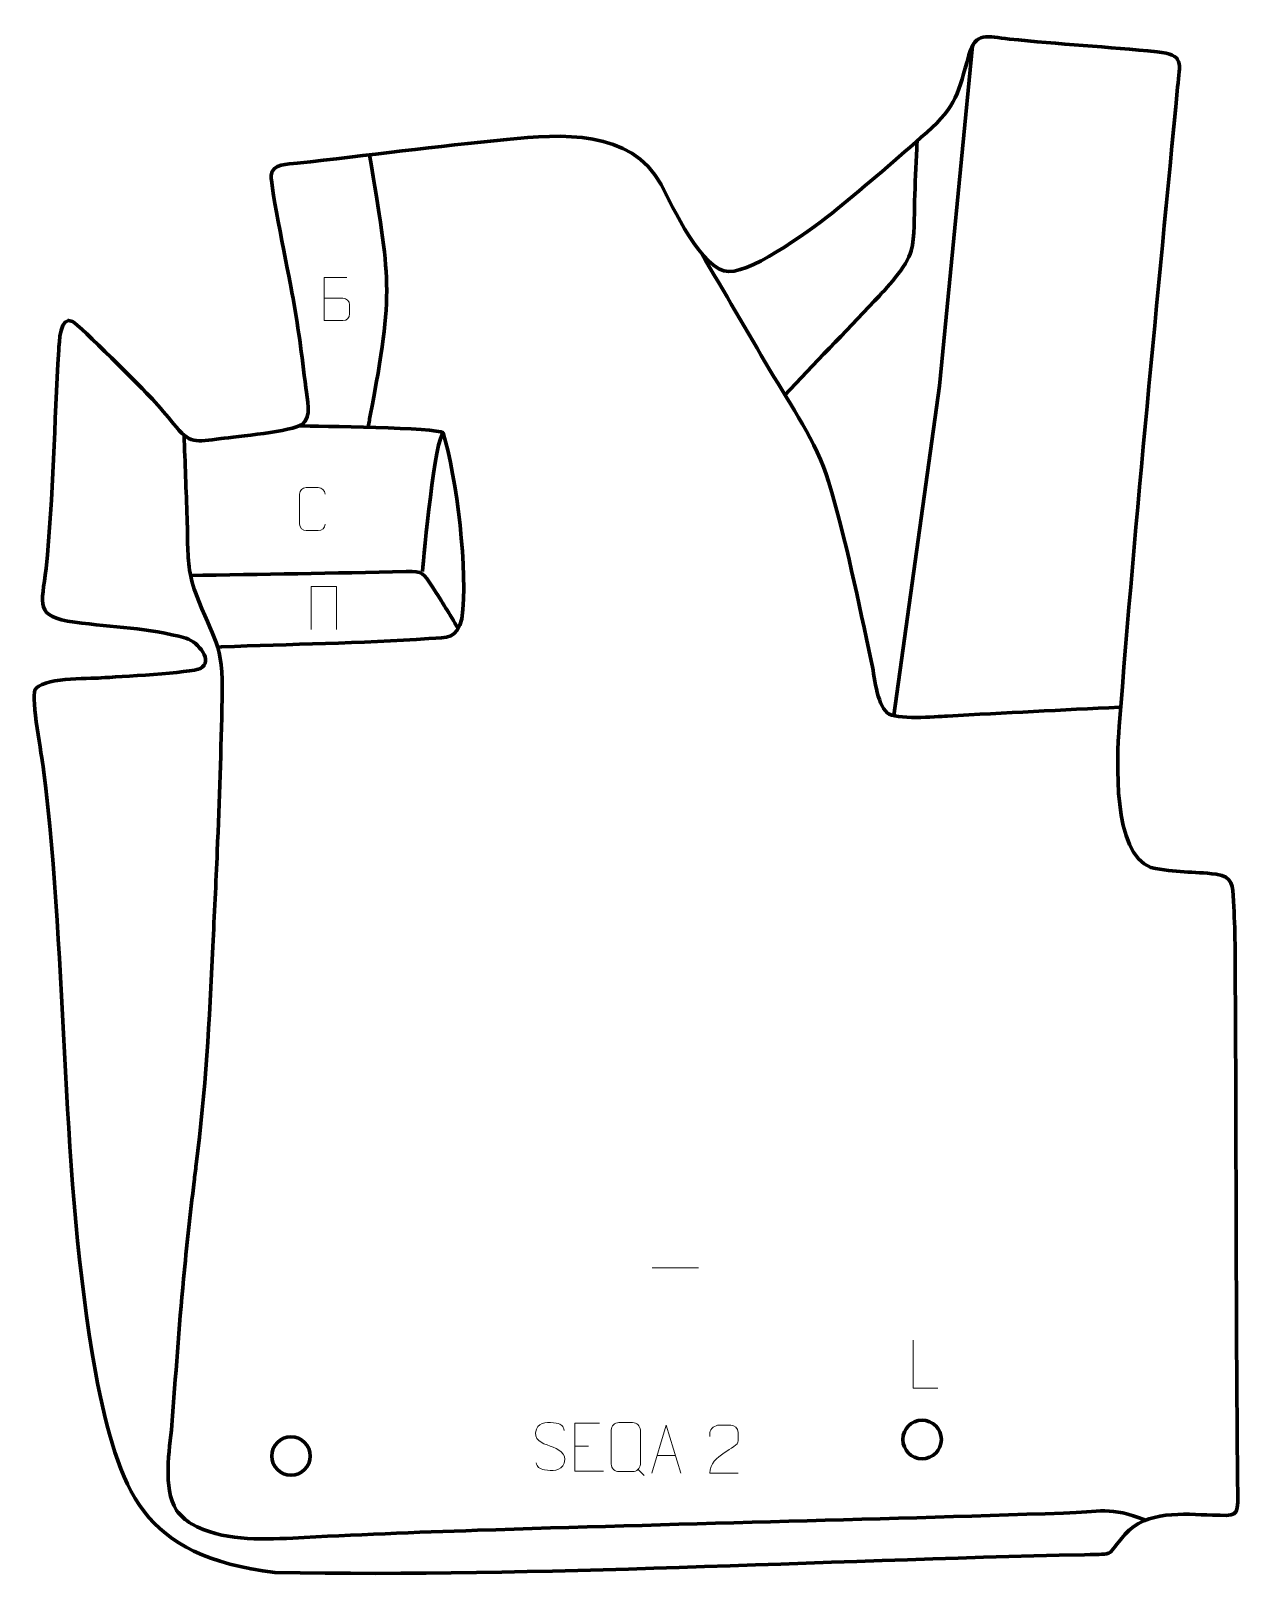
# Model space of a CAD drawing. Header units: millimetres. Extents: x -648 to -22, y 164 to 966.
import ezdxf

# ---------------------------------------------------------------- set-up
doc = ezdxf.new("R2010")
doc.units = ezdxf.units.MM
doc.header["$MEASUREMENT"] = 0
doc.layers.add('layer 1', color=7, linetype='Continuous')
doc.layers.add('layer 2', color=7, linetype='Continuous')

msp = doc.modelspace()

# ---------------------------------------------------------------- linework, layer by layer
at = {"layer": 'layer 1', "color": 142, "lineweight": 200}
for centre in [(-185.7335, 235.195), (-513.1781, 226.5992)]:
    msp.add_ellipse(centre, major_axis=(0, 10), ratio=1, dxfattribs=at)
at = {"layer": 'layer 1', "color": 142, "lineweight": 158}
for points, knots in [([(-200.423, 610.8696), (-200.423, 610.8696), (-176.6754, 782.0988), (-176.6754, 782.0988), (-176.6754, 782.0988), (-176.6754, 782.0988), (-159.5499, 958.5492), (-159.5499, 958.5492)], [0, 0, 0, 0, 0.33333333, 0.33333333, 0.33333333, 0.33333333, 1, 1, 1, 1]), ([(-257.0744, 777.0324), (-241.6589, 793.6341), (-225.9068, 809.6493), (-210.4395, 826.0891), (-210.4395, 826.0891), (-204.6591, 832.233), (-193.4897, 844.0084), (-191.3616, 852.1248), (-191.3616, 852.1248), (-189.3927, 859.6345), (-189.8886, 870.0004), (-189.6841, 877.9003), (-189.6841, 877.9003), (-189.2997, 886.9693), (-188.9129, 896.0367), (-188.4827, 905.1037), (-188.4827, 905.1037), (-188.4827, 905.1037), (-188.4105, 906.6147), (-188.4105, 906.6147), (-188.4105, 906.6147), (-188.4105, 906.6147), (-188.2627, 909.625), (-188.2627, 909.625)], [0, 0, 0, 0, 0.14285714, 0.14285714, 0.14285714, 0.14285714, 0.28571429, 0.28571429, 0.28571429, 0.28571429, 0.42857143, 0.42857143, 0.42857143, 0.42857143, 0.57142857, 0.57142857, 0.57142857, 0.57142857, 0.71428571, 0.71428571, 0.71428571, 0.71428571, 1, 1, 1, 1]), ([(-472.4617, 901.936), (-461.863, 837.6871), (-459.4776, 832.1633), (-472.0572, 766.5854), (-472.0572, 766.5854), (-472.4772, 764.396), (-472.8928, 762.2063), (-473.3061, 760.0156)], [0, 0, 0, 0, 0.33333333, 0.33333333, 0.33333333, 0.33333333, 1, 1, 1, 1]), ([(-83.2119, 615.2136), (-113.1065, 613.8661), (-142.7535, 612.3057), (-172.6262, 610.6423), (-172.6262, 610.6423), (-178.6332, 610.3078), (-199.4624, 608.5603), (-203.8046, 612.317), (-203.8046, 612.317), (-209.435, 617.1881), (-210.4659, 631.7651), (-212.0977, 639.2387), (-212.0977, 639.2387), (-218.8496, 669.8906), (-225.1708, 702.3889), (-234.29, 732.3294), (-234.29, 732.3294), (-240.6581, 753.2379), (-253.6273, 771.5893), (-264.708, 790.2136), (-264.708, 790.2136), (-276.5573, 810.4648), (-288.4335, 830.7001), (-300.277, 850.9547)], [0, 0, 0, 0, 0.14285714, 0.14285714, 0.14285714, 0.14285714, 0.28571429, 0.28571429, 0.28571429, 0.28571429, 0.42857143, 0.42857143, 0.42857143, 0.42857143, 0.57142857, 0.57142857, 0.57142857, 0.57142857, 0.71428571, 0.71428571, 0.71428571, 0.71428571, 1, 1, 1, 1]), ([(-69.7832, 193.3071), (-88.458, 200.5758), (-93.1946, 197.6435), (-112.4463, 196.9816), (-112.4463, 196.9816), (-213.7679, 193.498), (-315.1352, 191.3587), (-416.4645, 188.0542), (-416.4645, 188.0542), (-448.4091, 187.002), (-480.3313, 185.7307), (-512.2484, 184.0268), (-512.2484, 184.0268), (-529.8082, 183.0848), (-548.9398, 182.6069), (-564.8003, 191.3383), (-564.8003, 191.3383), (-568.0888, 193.4491), (-570.1032, 195.4098), (-572.5693, 198.407), (-572.5693, 198.407), (-579.9036, 210.399), (-576.1703, 229.2632), (-575.0153, 242.6473), (-575.0153, 242.6473), (-572.9963, 267.9673), (-571.3363, 293.2849), (-568.9166, 318.5755), (-568.9166, 318.5755), (-567.2915, 335.4348), (-565.468, 352.258), (-563.4348, 369.073), (-563.4348, 369.073), (-563.0722, 372.0493), (-562.703, 375.0245), (-562.3306, 377.9995), (-562.3306, 377.9995), (-557.5753, 415.6772), (-555.3724, 453.1209), (-553.6904, 491.0287), (-553.6904, 491.0287), (-552.9635, 507.4858), (-552.129, 523.9371), (-551.4269, 540.3957), (-551.4269, 540.3957), (-550.3642, 566.8371), (-549.4437, 593.2719), (-548.8651, 619.7289), (-548.8651, 619.7289), (-548.257, 649.2916), (-553.2969, 649.426), (-562.7735, 674.8273), (-562.7735, 674.8273), (-566.1524, 684.0555), (-566.6336, 691.9105), (-566.8452, 701.597), (-566.8452, 701.597), (-566.8928, 705.5344), (-566.9481, 709.428), (-567.0743, 713.3659), (-567.0743, 713.3659), (-567.5928, 727.7337), (-568.1197, 742.1012), (-568.6414, 756.4689)], [0, 0, 0, 0, 0.05882353, 0.05882353, 0.05882353, 0.05882353, 0.11764706, 0.11764706, 0.11764706, 0.11764706, 0.17647059, 0.17647059, 0.17647059, 0.17647059, 0.23529412, 0.23529412, 0.23529412, 0.23529412, 0.29411765, 0.29411765, 0.29411765, 0.29411765, 0.35294118, 0.35294118, 0.35294118, 0.35294118, 0.41176471, 0.41176471, 0.41176471, 0.41176471, 0.47058824, 0.47058824, 0.47058824, 0.47058824, 0.52941176, 0.52941176, 0.52941176, 0.52941176, 0.58823529, 0.58823529, 0.58823529, 0.58823529, 0.64705882, 0.64705882, 0.64705882, 0.64705882, 0.70588235, 0.70588235, 0.70588235, 0.70588235, 0.76470588, 0.76470588, 0.76470588, 0.76470588, 0.82352941, 0.82352941, 0.82352941, 0.82352941, 0.88235294, 0.88235294, 0.88235294, 0.88235294, 1, 1, 1, 1]), ([(-508.8593, 761.2776), (-499.9653, 761.0242), (-436.6602, 760.3754), (-434.3016, 757.682), (-434.3016, 757.682), (-427.2363, 734.8038), (-421.1146, 685.0609), (-424.5006, 661.1835), (-424.5006, 661.1835), (-427.2945, 650.7536), (-431.4574, 651.5719), (-441.5915, 650.8369), (-441.5915, 650.8369), (-476.7713, 648.2855), (-513.7065, 648.0834), (-549.2281, 646.5011), (-549.2281, 646.5011), (-549.2281, 646.5011), (-550.7319, 646.4341), (-550.7319, 646.4341)], [0, 0, 0, 0, 0.16666667, 0.16666667, 0.16666667, 0.16666667, 0.33333333, 0.33333333, 0.33333333, 0.33333333, 0.5, 0.5, 0.5, 0.5, 0.66666667, 0.66666667, 0.66666667, 0.66666667, 1, 1, 1, 1]), ([(-565.998, 683.6013), (-528.447, 684.2571), (-490.9507, 684.7547), (-453.4008, 685.7023), (-453.4008, 685.7023), (-444.541, 685.9259), (-444.6799, 685.1377), (-439.626, 677.3918), (-439.626, 677.3918), (-434.7658, 669.943), (-431.0862, 663.7079), (-426.3831, 656.1635)], [0, 0, 0, 0, 0.25, 0.25, 0.25, 0.25, 0.5, 0.5, 0.5, 0.5, 1, 1, 1, 1])]:
    msp.add_open_spline(points, degree=3, knots=knots, dxfattribs=at)
at = {"layer": 'layer 1', "color": 250, "lineweight": 9}
for points, knots in [([(-496.0424, 827.4981), (-492.7834, 827.4985), (-489.5241, 827.4985), (-486.2644, 827.4981), (-486.2644, 827.4981), (-484.495, 827.4826), (-482.7721, 825.9276), (-482.7721, 824.0918), (-482.7721, 824.0918), (-482.7725, 823.081), (-482.7725, 820.3497), (-482.7721, 819.3386), (-482.7721, 819.3386), (-482.7563, 817.6745), (-484.1376, 815.8707), (-486.2169, 815.8859), (-486.2169, 815.8859), (-489.4769, 815.8862), (-492.7366, 815.8862), (-495.996, 815.8859), (-495.996, 815.8859), (-495.996, 823.3363), (-495.996, 830.7864), (-495.996, 838.2362), (-495.996, 838.2362), (-493.8699, 838.2362), (-486.3982, 838.2362), (-484.2718, 838.2362)], [0, 0, 0, 0, 0.125, 0.125, 0.125, 0.125, 0.25, 0.25, 0.25, 0.25, 0.375, 0.375, 0.375, 0.375, 0.5, 0.5, 0.5, 0.5, 0.625, 0.625, 0.625, 0.625, 0.75, 0.75, 0.75, 0.75, 1, 1, 1, 1]), ([(-495.4585, 710.297), (-495.5837, 708.216), (-497.0859, 706.8908), (-499.0096, 706.8811), (-499.0096, 706.8811), (-501.0982, 706.8814), (-503.1868, 706.8814), (-505.2751, 706.8811), (-505.2751, 706.8811), (-506.9993, 706.7867), (-508.7657, 708.4746), (-508.7557, 710.2814), (-508.7557, 710.2814), (-508.7553, 715.4496), (-508.7553, 720.6173), (-508.7557, 725.7847), (-508.7557, 725.7847), (-508.7519, 727.6998), (-507.1874, 729.2397), (-505.2595, 729.2276), (-505.2595, 729.2276), (-503.1765, 729.2276), (-501.093, 729.2276), (-499.0096, 729.2276), (-499.0096, 729.2276), (-497.2661, 729.2594), (-495.4824, 727.9235), (-495.4585, 725.7401)], [0, 0, 0, 0, 0.125, 0.125, 0.125, 0.125, 0.25, 0.25, 0.25, 0.25, 0.375, 0.375, 0.375, 0.375, 0.5, 0.5, 0.5, 0.5, 0.625, 0.625, 0.625, 0.625, 0.75, 0.75, 0.75, 0.75, 1, 1, 1, 1]), ([(-502.7497, 655.5484), (-502.7497, 655.5484), (-502.7497, 677.8987), (-502.7497, 677.8987), (-502.7497, 677.8987), (-502.7497, 677.8987), (-489.6314, 677.8987), (-489.6314, 677.8987), (-489.6314, 677.8987), (-489.6314, 677.8987), (-489.6314, 655.5484), (-489.6314, 655.5484)], [0, 0, 0, 0, 0.25, 0.25, 0.25, 0.25, 0.5, 0.5, 0.5, 0.5, 1, 1, 1, 1]), ([(-177.4897, 261.8415), (-177.4897, 261.8415), (-190.4388, 261.8415), (-190.4388, 261.8415), (-190.4388, 261.8415), (-190.4388, 261.8415), (-190.4388, 286.7951), (-190.4388, 286.7951)], [0, 0, 0, 0, 0.33333333, 0.33333333, 0.33333333, 0.33333333, 1, 1, 1, 1]), ([(-378.7342, 231.7621), (-382.9825, 233.2325), (-387.8906, 235.0283), (-385.8855, 240.5486), (-385.8855, 240.5486), (-384.382, 244.6885), (-379.1684, 244.3), (-375.5648, 243.6989), (-375.5648, 243.6989), (-372.7042, 243.2217), (-371.8395, 242.0085), (-371.5289, 239.9244)], [0, 0, 0, 0, 0.25, 0.25, 0.25, 0.25, 0.5, 0.5, 0.5, 0.5, 1, 1, 1, 1]), ([(-353.0284, 243.6417), (-353.0284, 243.6417), (-365.9023, 243.6417), (-365.9023, 243.6417), (-365.9023, 243.6417), (-365.9023, 243.6417), (-365.9023, 218.6881), (-365.9023, 218.6881), (-365.9023, 218.6881), (-365.9023, 218.6881), (-351.0365, 218.6881), (-351.0365, 218.6881)], [0, 0, 0, 0, 0.25, 0.25, 0.25, 0.25, 0.5, 0.5, 0.5, 0.5, 1, 1, 1, 1]), ([(-343.0526, 243.9187), (-340.6848, 243.9187), (-338.3168, 243.9187), (-335.9488, 243.9187), (-335.9488, 243.9187), (-333.967, 243.9549), (-331.9397, 242.4364), (-331.9126, 239.9548), (-331.9126, 239.9548), (-331.9129, 234.1042), (-331.9129, 228.2533), (-331.9126, 222.4019), (-331.9126, 222.4019), (-332.0548, 220.0366), (-333.7623, 218.5303), (-335.9488, 218.5193), (-335.9488, 218.5193), (-338.3228, 218.5198), (-340.6966, 218.5198), (-343.0701, 218.5193), (-343.0701, 218.5193), (-345.03, 218.4121), (-347.0378, 220.3306), (-347.0263, 222.3843), (-347.0263, 222.3843), (-347.026, 228.2583), (-347.026, 234.1321), (-347.0263, 240.0055), (-347.0263, 240.0055), (-347.022, 242.1821), (-345.2438, 243.9324), (-343.0526, 243.9187)], [0, 0, 0, 0, 0.11111111, 0.11111111, 0.11111111, 0.11111111, 0.22222222, 0.22222222, 0.22222222, 0.22222222, 0.33333333, 0.33333333, 0.33333333, 0.33333333, 0.44444444, 0.44444444, 0.44444444, 0.44444444, 0.55555556, 0.55555556, 0.55555556, 0.55555556, 0.66666667, 0.66666667, 0.66666667, 0.66666667, 0.77777778, 0.77777778, 0.77777778, 0.77777778, 1, 1, 1, 1]), ([(-325.9399, 217.6882), (-325.9399, 217.6882), (-318.5689, 242.6417), (-318.5689, 242.6417), (-318.5689, 242.6417), (-318.5689, 242.6417), (-310.999, 217.6882), (-310.999, 217.6882)], [0, 0, 0, 0, 0.33333333, 0.33333333, 0.33333333, 0.33333333, 1, 1, 1, 1]), ([(-281.0981, 217.6778), (-286.0125, 217.6781), (-290.9269, 217.6781), (-295.841, 217.6778), (-295.841, 217.6778), (-295.841, 227.6101), (-281.19, 230.2513), (-281.0981, 234.5616), (-281.0981, 234.5616), (-281.0984, 235.9857), (-281.0984, 237.4094), (-281.0981, 238.8327), (-281.0981, 238.8327), (-281.115, 240.9098), (-283.2378, 242.6346), (-284.9088, 242.6519), (-284.9088, 242.6519), (-286.982, 242.6515), (-289.0549, 242.6515), (-291.1273, 242.6519), (-291.1273, 242.6519), (-292.9494, 242.6684), (-295.7741, 240.8763), (-295.841, 238.7827), (-295.841, 238.7827), (-295.841, 238.7827), (-295.841, 236.7279), (-295.841, 236.7279)], [0, 0, 0, 0, 0.125, 0.125, 0.125, 0.125, 0.25, 0.25, 0.25, 0.25, 0.375, 0.375, 0.375, 0.375, 0.5, 0.5, 0.5, 0.5, 0.625, 0.625, 0.625, 0.625, 0.75, 0.75, 0.75, 0.75, 1, 1, 1, 1]), ([(-378.7342, 231.762), (-374.7156, 230.1153), (-369.6861, 228.227), (-371.5201, 222.8667), (-371.5201, 222.8667), (-372.9799, 218.6003), (-377.8907, 218.857), (-381.6168, 219.4117), (-381.6168, 219.4117), (-384.3668, 219.8215), (-385.5877, 221.035), (-385.9657, 223.1472)], [0, 0, 0, 0, 0.25, 0.25, 0.25, 0.25, 0.5, 0.5, 0.5, 0.5, 1, 1, 1, 1])]:
    msp.add_open_spline(points, degree=3, knots=knots, dxfattribs=at)
at = {"layer": 'layer 1', "color": 142, "lineweight": 158}
msp.add_open_spline([(-445.0308, 685.7248), (-444.0528, 694.4359), (-438.6069, 755.9132), (-433.8959, 757.8886)], degree=3, dxfattribs=at)
at = {"layer": 'layer 1', "color": 250, "lineweight": 9}
for points in [[(-325.7127, 324.3525), (-325.7127, 324.3525), (-301.7347, 324.3525), (-301.7347, 324.3525)], [(-365.9023, 231.762), (-365.9023, 231.762), (-358.7342, 231.762), (-358.7342, 231.762)], [(-323.2173, 226.9376), (-323.2173, 226.9376), (-313.7216, 226.9376), (-313.7216, 226.9376)], [(-333.1225, 219.6173), (-333.1225, 219.6173), (-329.9123, 216.4104), (-329.9123, 216.4104)]]:
    msp.add_open_spline(points, degree=3, dxfattribs=at)
at = {"layer": 'layer 2', "color": 242, "lineweight": 158}
msp.add_open_spline([(-401.117, 909.975), (-373.274, 912.7222), (-336.7857, 915.3582), (-321.1627, 886.5103), (-321.1627, 886.5103), (-315.342, 875.4321), (-299.8892, 841.402), (-286.0104, 841.3492), (-286.0104, 841.3492), (-272.5227, 841.2978), (-241.1293, 864.574), (-230.1489, 873.5367), (-230.1489, 873.5367), (-214.4173, 886.3776), (-198.5264, 900.1005), (-183.2905, 913.5744), (-183.2905, 913.5744), (-167.8042, 927.2696), (-166.9141, 934.4325), (-161.4602, 953.5984), (-161.4602, 953.5984), (-157.8609, 966.2469), (-152.1424, 963.2812), (-140.4567, 962.0277), (-140.4567, 962.0277), (-114.9287, 959.3791), (-89.2884, 958.0033), (-63.758, 955.3722), (-63.758, 955.3722), (-49.4771, 953.9005), (-51.995, 949.5895), (-53.185, 937.0448), (-53.185, 937.0448), (-63.4618, 828.7094), (-75.0245, 714.1016), (-83.4478, 605.449), (-83.4478, 605.449), (-84.7749, 588.331), (-86.9732, 538.9215), (-67.0022, 532.1119), (-67.0022, 532.1119), (-54.0171, 529.1364), (-45.3392, 530.188), (-33.2181, 528.5113), (-33.2181, 528.5113), (-24.1557, 527.2577), (-24.7475, 522.783), (-24.1959, 514.6113), (-24.1959, 514.6113), (-23.2, 499.8559), (-23.3096, 484.7498), (-23.2318, 469.9473), (-23.2318, 469.9473), (-22.6836, 382.1074), (-22.9606, 294.3598), (-21.9372, 206.4881), (-21.9372, 206.4881), (-21.7985, 194.5685), (-23.0013, 195.6487), (-35.0482, 195.9385), (-35.0482, 195.9385), (-50.234, 196.3914), (-69.2278, 198.5484), (-80.4285, 185.9939), (-80.4285, 185.9939), (-90.6052, 174.5872), (-84.3557, 175.7441), (-101.5323, 175.3775), (-101.5323, 175.3775), (-241.0047, 172.4008), (-382.5552, 163.77), (-521.5377, 166.0964), (-521.5377, 166.0964), (-590.7623, 174.9255), (-602.2225, 207.2696), (-614.6775, 270.2287), (-614.6775, 270.2287), (-632.9853, 373.5535), (-628.8387, 478.6353), (-641.5075, 582.8545), (-641.5075, 582.8545), (-642.4262, 589.8986), (-648.1074, 619.5669), (-646.0372, 624.1204), (-646.0372, 624.1204), (-643.0842, 630.6155), (-618.4403, 630.0486), (-611.6808, 630.4623), (-611.6808, 630.4623), (-603.5374, 631.0322), (-564.4647, 633.0113), (-560.1247, 635.4068), (-560.1247, 635.4068), (-553.3332, 639.1554), (-561.0761, 648.8488), (-567.6581, 651.1081), (-567.6581, 651.1081), (-587.7423, 656.462), (-605.1919, 656.7654), (-625.3809, 659.3288), (-625.3809, 659.3288), (-646.5058, 662.355), (-642.4829, 668.1905), (-640.262, 687.1838), (-640.262, 687.1838), (-636.3176, 725.371), (-636.0912, 762.5345), (-633.6533, 800.569), (-633.6533, 800.569), (-633.4338, 803.9924), (-633.1094, 819.177), (-626.4882, 815.4125), (-626.4882, 815.4125), (-622.8266, 813.3307), (-590.0462, 780.5557), (-585.0165, 775.0542), (-585.0165, 775.0542), (-581.2291, 770.9115), (-577.6687, 766.7328), (-574.1508, 762.3598), (-574.1508, 762.3598), (-565.6955, 751.7653), (-562.7474, 752.8386), (-549.4774, 754.6393), (-549.4774, 754.6393), (-541.6706, 755.69), (-512.2757, 758.3699), (-507.455, 762.0574), (-507.455, 762.0574), (-502.1988, 766.0781), (-504.7944, 775.1354), (-505.5018, 781.0338), (-505.5018, 781.0338), (-507.5641, 798.3385), (-509.4729, 813.356), (-512.7108, 830.5608), (-512.7108, 830.5608), (-514.3995, 839.5343), (-523.902, 886.1565), (-523.4066, 891.3206), (-523.4066, 891.3206), (-522.8212, 897.4237), (-514.9603, 896.9613), (-509.9033, 897.5388), (-509.9033, 897.5388), (-473.6891, 901.6742), (-437.3283, 906.3459), (-401.117, 909.975)], degree=3, knots=[0, 0, 0, 0, 0.02631579, 0.02631579, 0.02631579, 0.02631579, 0.05263158, 0.05263158, 0.05263158, 0.05263158, 0.07894737, 0.07894737, 0.07894737, 0.07894737, 0.10526316, 0.10526316, 0.10526316, 0.10526316, 0.13157895, 0.13157895, 0.13157895, 0.13157895, 0.15789474, 0.15789474, 0.15789474, 0.15789474, 0.18421053, 0.18421053, 0.18421053, 0.18421053, 0.21052632, 0.21052632, 0.21052632, 0.21052632, 0.23684211, 0.23684211, 0.23684211, 0.23684211, 0.26315789, 0.26315789, 0.26315789, 0.26315789, 0.28947368, 0.28947368, 0.28947368, 0.28947368, 0.31578947, 0.31578947, 0.31578947, 0.31578947, 0.34210526, 0.34210526, 0.34210526, 0.34210526, 0.36842105, 0.36842105, 0.36842105, 0.36842105, 0.39473684, 0.39473684, 0.39473684, 0.39473684, 0.42105263, 0.42105263, 0.42105263, 0.42105263, 0.44736842, 0.44736842, 0.44736842, 0.44736842, 0.47368421, 0.47368421, 0.47368421, 0.47368421, 0.5, 0.5, 0.5, 0.5, 0.52631579, 0.52631579, 0.52631579, 0.52631579, 0.55263158, 0.55263158, 0.55263158, 0.55263158, 0.57894737, 0.57894737, 0.57894737, 0.57894737, 0.60526316, 0.60526316, 0.60526316, 0.60526316, 0.63157895, 0.63157895, 0.63157895, 0.63157895, 0.65789474, 0.65789474, 0.65789474, 0.65789474, 0.68421053, 0.68421053, 0.68421053, 0.68421053, 0.71052632, 0.71052632, 0.71052632, 0.71052632, 0.73684211, 0.73684211, 0.73684211, 0.73684211, 0.76315789, 0.76315789, 0.76315789, 0.76315789, 0.78947368, 0.78947368, 0.78947368, 0.78947368, 0.81578947, 0.81578947, 0.81578947, 0.81578947, 0.84210526, 0.84210526, 0.84210526, 0.84210526, 0.86842105, 0.86842105, 0.86842105, 0.86842105, 0.89473684, 0.89473684, 0.89473684, 0.89473684, 0.92105263, 0.92105263, 0.92105263, 0.92105263, 0.94736842, 0.94736842, 0.94736842, 0.94736842, 1, 1, 1, 1], dxfattribs=at)

doc.saveas('drawing.dxf')
